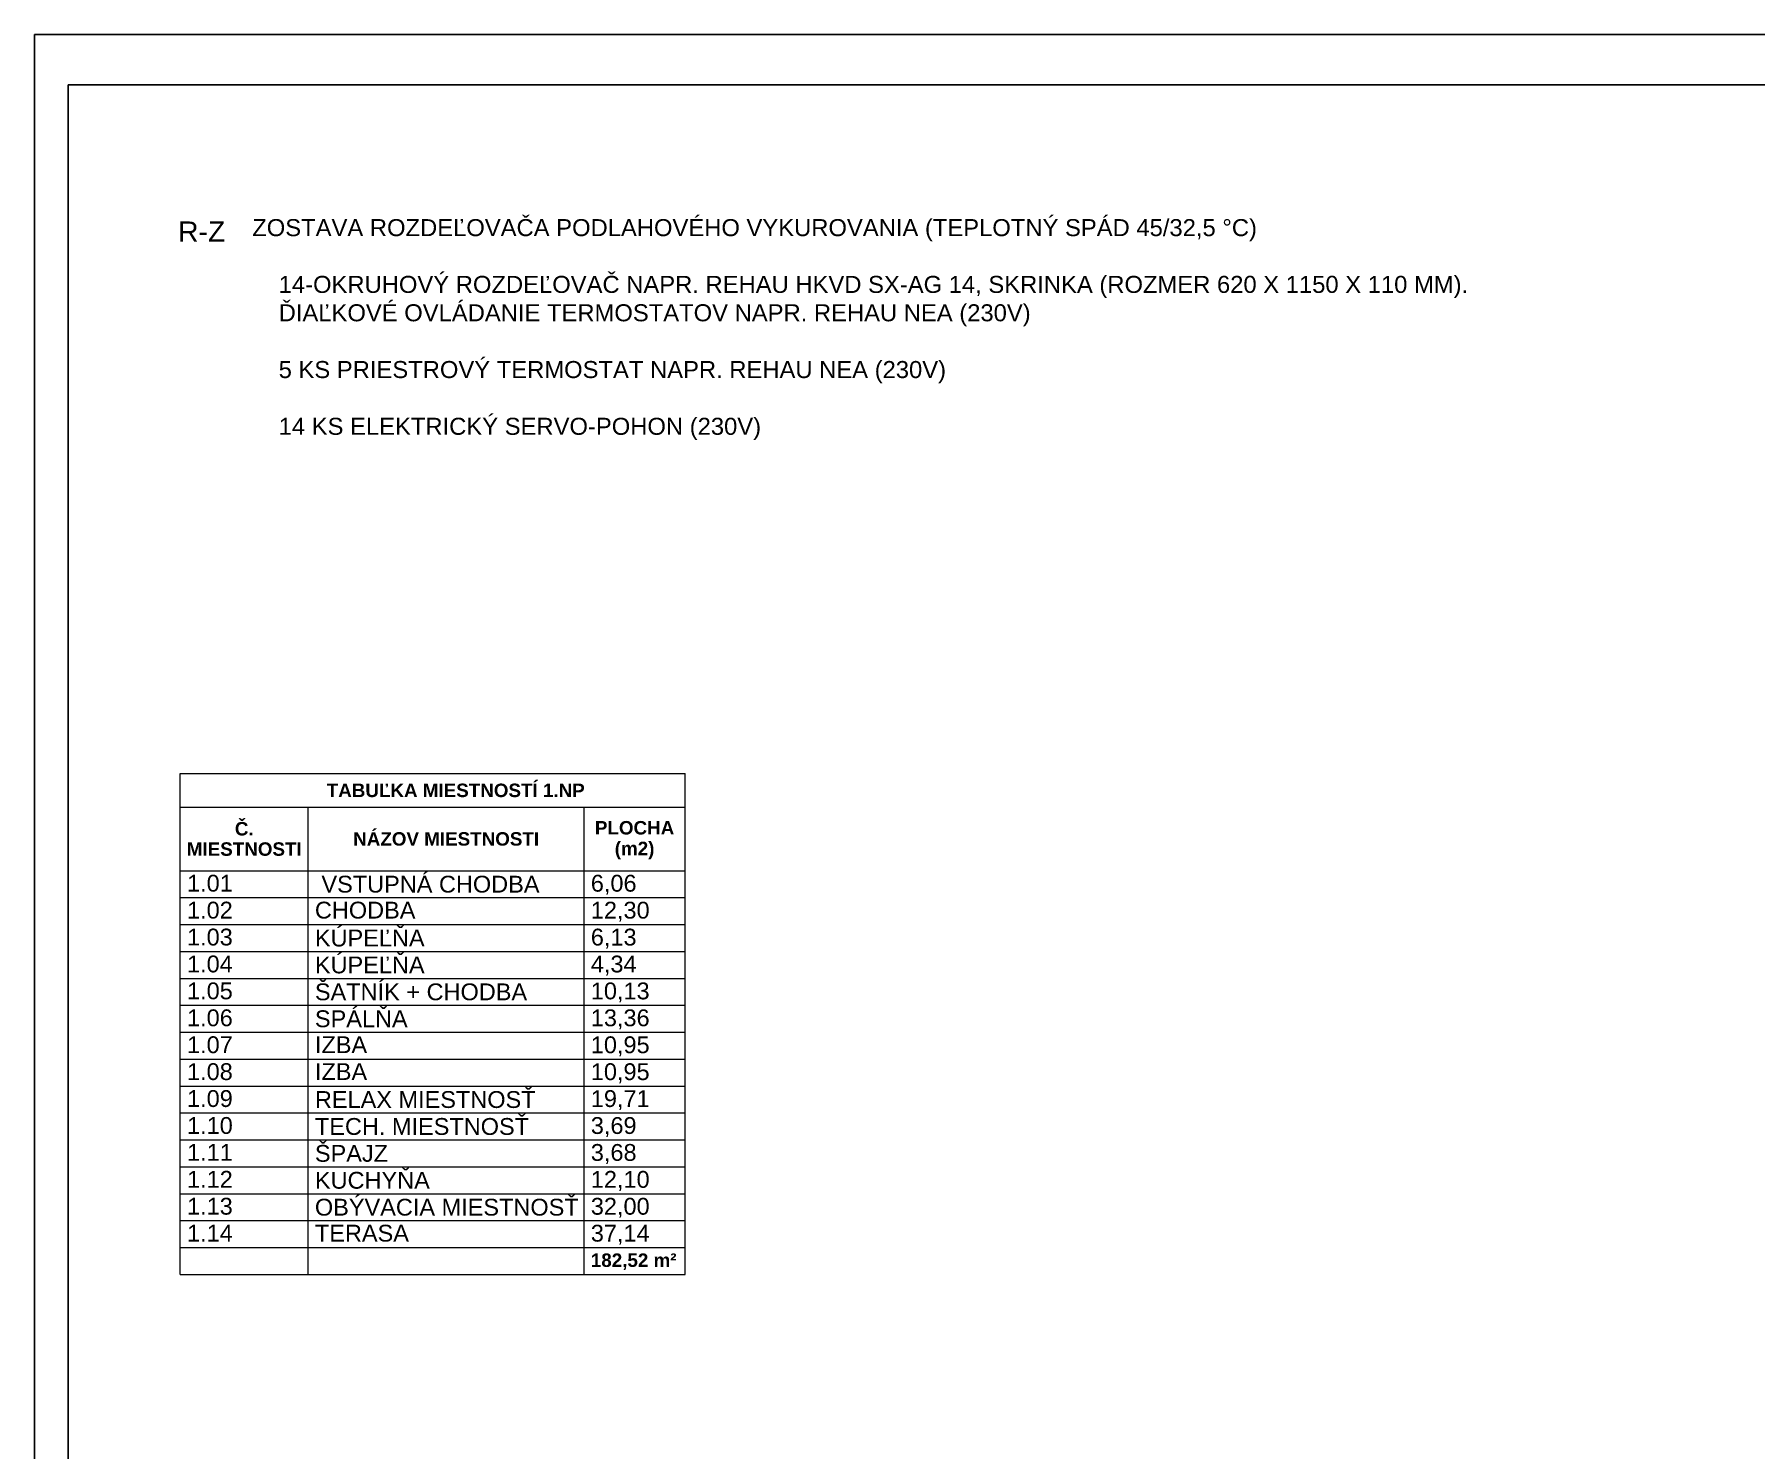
# Model space of a CAD drawing. Header units: millimetres. Extents: x 1046 to 74297, y -4150 to 54562.
# Drawn here: x 1046 to 13834, y 11631 to 22145 of the extents above; entities that cross this region are included whole.
import ezdxf

# ---------------------------------------------------------------- set-up
doc = ezdxf.new("R2010")
doc.units = ezdxf.units.MM
doc.layers.add('NETLAC', color=6, linetype='Continuous', plot=False)
doc.layers.add('vyk_POPIS', color=7, linetype='Continuous', lineweight=20)
doc.styles.add('ARIAL', font='arial.ttf')
doc.styles.add('GENEROVANÝ_STYL_1', font='arial.ttf')
doc.styles.add('GENEROVANÝ_STYL_2', font='arialbd.ttf')

msp = doc.modelspace()

# ---------------------------------------------------------------- linework, layer by layer
at = {"color": 7, "linetype": 'Continuous', "lineweight": 18, "ltscale": 0.02}
for p, q in [((2130, 16653.4), (5880, 16653.4)), ((2130, 16403.4), (2130, 16653.4)), ((5880, 15931.9), (5880, 16653.4)), ((2130, 16403.4), (5880, 16403.4)), ((2130, 15931.9), (2130, 16403.4)), ((3080, 15931.9), (3080, 16403.4)), ((5130, 15931.9), (5130, 16403.4)), ((2130, 15931.9), (3080, 15931.9)), ((2130, 15731.9), (2130, 15931.9)), ((3080, 15931.9), (5130, 15931.9)), ((3080, 15731.9), (3080, 15931.9)), ((5130, 15931.9), (5880, 15931.9)), ((5130, 15731.9), (5130, 15931.9)), ((5880, 15731.9), (5880, 15931.9)), ((2130, 15731.9), (3080, 15731.9)), ((2130, 15531.9), (2130, 15731.9)), ((3080, 15731.9), (5130, 15731.9)), ((3080, 15531.9), (3080, 15731.9)), ((5130, 15731.9), (5880, 15731.9)), ((5130, 15531.9), (5130, 15731.9)), ((5880, 15531.9), (5880, 15731.9)), ((2130, 15531.9), (3080, 15531.9)), ((2130, 15331.9), (2130, 15531.9)), ((3080, 15531.9), (5130, 15531.9)), ((3080, 15331.9), (3080, 15531.9)), ((5130, 15531.9), (5880, 15531.9)), ((5130, 15331.9), (5130, 15531.9)), ((5880, 15331.9), (5880, 15531.9)), ((2130, 15331.9), (3080, 15331.9)), ((2130, 15131.9), (2130, 15331.9)), ((3080, 15331.9), (5130, 15331.9)), ((3080, 15131.9), (3080, 15331.9)), ((5130, 15331.9), (5880, 15331.9)), ((5130, 15131.9), (5130, 15331.9)), ((5880, 15131.9), (5880, 15331.9)), ((2130, 15131.9), (3080, 15131.9)), ((2130, 14931.9), (2130, 15131.9)), ((3080, 15131.9), (5130, 15131.9)), ((3080, 14931.9), (3080, 15131.9)), ((5130, 15131.9), (5880, 15131.9)), ((5130, 14931.9), (5130, 15131.9)), ((5880, 14931.9), (5880, 15131.9)), ((2130, 14931.9), (3080, 14931.9)), ((2130, 14731.9), (2130, 14931.9)), ((3080, 14931.9), (5130, 14931.9)), ((3080, 14731.9), (3080, 14931.9)), ((5130, 14931.9), (5880, 14931.9)), ((5130, 14731.9), (5130, 14931.9)), ((5880, 14731.9), (5880, 14931.9)), ((2130, 14731.9), (3080, 14731.9)), ((2130, 14531.9), (2130, 14731.9)), ((3080, 14731.9), (5130, 14731.9)), ((3080, 14531.9), (3080, 14731.9)), ((5130, 14731.9), (5880, 14731.9)), ((5130, 14531.9), (5130, 14731.9)), ((5880, 14531.9), (5880, 14731.9)), ((2130, 14531.9), (3080, 14531.9)), ((2130, 14331.9), (2130, 14531.9)), ((3080, 14531.9), (5130, 14531.9)), ((3080, 14331.9), (3080, 14531.9)), ((5130, 14531.9), (5880, 14531.9)), ((5130, 14331.9), (5130, 14531.9)), ((5880, 14331.9), (5880, 14531.9)), ((2130, 14331.9), (3080, 14331.9)), ((2130, 14131.9), (2130, 14331.9)), ((3080, 14331.9), (5130, 14331.9)), ((3080, 14131.9), (3080, 14331.9)), ((5130, 14331.9), (5880, 14331.9)), ((5130, 14131.9), (5130, 14331.9)), ((5880, 14131.9), (5880, 14331.9)), ((2130, 14131.9), (3080, 14131.9)), ((2130, 13931.9), (2130, 14131.9)), ((3080, 14131.9), (5130, 14131.9)), ((3080, 13931.9), (3080, 14131.9)), ((5130, 14131.9), (5880, 14131.9)), ((5130, 13931.9), (5130, 14131.9)), ((5880, 13931.9), (5880, 14131.9)), ((2130, 13931.9), (3080, 13931.9)), ((2130, 13731.9), (2130, 13931.9)), ((3080, 13931.9), (5130, 13931.9)), ((3080, 13731.9), (3080, 13931.9)), ((5130, 13931.9), (5880, 13931.9)), ((5130, 13731.9), (5130, 13931.9)), ((5880, 13731.9), (5880, 13931.9)), ((2130, 13731.9), (3080, 13731.9)), ((2130, 13531.9), (2130, 13731.9)), ((3080, 13731.9), (5130, 13731.9)), ((3080, 13531.9), (3080, 13731.9)), ((5130, 13731.9), (5880, 13731.9)), ((5130, 13531.9), (5130, 13731.9)), ((5880, 13531.9), (5880, 13731.9)), ((2130, 13531.9), (3080, 13531.9)), ((2130, 13331.9), (2130, 13531.9)), ((3080, 13531.9), (5130, 13531.9)), ((3080, 13331.9), (3080, 13531.9)), ((5130, 13531.9), (5880, 13531.9)), ((5130, 13331.9), (5130, 13531.9)), ((5880, 13331.9), (5880, 13531.9)), ((2130, 13331.9), (3080, 13331.9)), ((2130, 13131.9), (2130, 13331.9)), ((3080, 13331.9), (5130, 13331.9)), ((3080, 13131.9), (3080, 13331.9)), ((5130, 13331.9), (5880, 13331.9)), ((5130, 13131.9), (5130, 13331.9)), ((5880, 13131.9), (5880, 13331.9)), ((2130, 13131.9), (3080, 13131.9)), ((2130, 12931.9), (2130, 13131.9)), ((3080, 13131.9), (5130, 13131.9)), ((3080, 12931.9), (3080, 13131.9)), ((5130, 13131.9), (5880, 13131.9)), ((5130, 12931.9), (5130, 13131.9)), ((5880, 12931.9), (5880, 13131.9)), ((2130, 12931.9), (3080, 12931.9)), ((3080, 12931.9), (5130, 12931.9)), ((5130, 12931.9), (5880, 12931.9))]:
    msp.add_line(p, q, dxfattribs=at)
msp.add_lwpolyline([(1296.1, 21770), (42546.1, 21770), (42546.1, 1520), (1296.1, 1520)], close=True)
at = {"layer": 'NETLAC'}
msp.add_lwpolyline([(1046.1, 22145), (42796.1, 22145), (42796.1, 1145), (1046.1, 1145)], close=True, dxfattribs=at)

# ---------------------------------------------------------------- texts
at = {"color": 7, "linetype": 'Continuous', "lineweight": 18}
for s, insert, char_height, attachment_point, style in [('\\A1;{\\pqc;\\fArial|b1|i0|c238|p0;\\W1.000000;TABUĽKA MIESTNOSTÍ 1.NP}', (4176.2, 16528), 100, 5, 'GENEROVANÝ_STYL_2'), ('\\A1;{\\pqc;\\fArial|b1|i0|c238|p0;\\W1.000000;NÁZOV MIESTNOSTI}', (4105, 16167.3), 100, 5, 'GENEROVANÝ_STYL_2'), ('\\A1;{\\pql;\\fArial|b0|i0|c238|p0;\\W1.000000;1.01}', (2180, 15838), 125, 4, 'GENEROVANÝ_STYL_1'), ('\\A1;{\\pql;\\fArial|b0|i0|c238|p0;\\W1.000000; VSTUPNÁ CHODBA}', (3130, 15830.9), 125, 4, 'GENEROVANÝ_STYL_1'), ('\\A1;{\\pql;\\fArial|b0|i0|c238|p0;\\W1.000000;6,06}', (5180, 15826.9), 125, 4, 'GENEROVANÝ_STYL_1'), ('\\A1;{\\pql;\\fArial|b0|i0|c238|p0;\\W1.000000;1.02}', (2180, 15638), 125, 4, 'GENEROVANÝ_STYL_1'), ('\\A1;{\\pql;\\fArial|b0|i0|c238|p0;\\W1.000000;CHODBA}', (3130, 15638), 125, 4, 'GENEROVANÝ_STYL_1'), ('\\A1;{\\pql;\\fArial|b0|i0|c238|p0;\\W1.000000;12,30}', (5180, 15626.9), 125, 4, 'GENEROVANÝ_STYL_1'), ('\\A1;{\\pql;\\fArial|b0|i0|c238|p0;\\W1.000000;1.03}', (2180, 15438), 125, 4, 'GENEROVANÝ_STYL_1'), ('\\A1;{\\pql;\\fArial|b0|i0|c238|p0;\\W1.000000;KÚPEĽŇA}', (3130, 15430.9), 125, 4, 'GENEROVANÝ_STYL_1'), ('\\A1;{\\pql;\\fArial|b0|i0|c238|p0;\\W1.000000;6,13}', (5180, 15426.9), 125, 4, 'GENEROVANÝ_STYL_1'), ('\\A1;{\\pql;\\fArial|b0|i0|c238|p0;\\W1.000000;1.04}', (2180, 15238), 125, 4, 'GENEROVANÝ_STYL_1'), ('\\A1;{\\pql;\\fArial|b0|i0|c238|p0;\\W1.000000;KÚPEĽŇA}', (3130, 15230.9), 125, 4, 'GENEROVANÝ_STYL_1'), ('\\A1;{\\pql;\\fArial|b0|i0|c238|p0;\\W1.000000;4,34}', (5180, 15226.9), 125, 4, 'GENEROVANÝ_STYL_1'), ('\\A1;{\\pql;\\fArial|b0|i0|c238|p0;\\W1.000000;1.05}', (2180, 15038), 125, 4, 'GENEROVANÝ_STYL_1'), ('\\A1;{\\pql;\\fArial|b0|i0|c238|p0;\\W1.000000;ŠATNÍK + CHODBA}', (3130, 15030.9), 125, 4, 'GENEROVANÝ_STYL_1'), ('\\A1;{\\pql;\\fArial|b0|i0|c238|p0;\\W1.000000;10,13}', (5180, 15026.9), 125, 4, 'GENEROVANÝ_STYL_1'), ('\\A1;{\\pql;\\fArial|b0|i0|c238|p0;\\W1.000000;1.06}', (2180, 14838), 125, 4, 'GENEROVANÝ_STYL_1'), ('\\A1;{\\pql;\\fArial|b0|i0|c238|p0;\\W1.000000;SPÁLŇA}', (3130, 14830.9), 125, 4, 'GENEROVANÝ_STYL_1'), ('\\A1;{\\pql;\\fArial|b0|i0|c238|p0;\\W1.000000;13,36}', (5180, 14826.9), 125, 4, 'GENEROVANÝ_STYL_1'), ('\\A1;{\\pql;\\fArial|b0|i0|c238|p0;\\W1.000000;1.07}', (2180, 14638), 125, 4, 'GENEROVANÝ_STYL_1'), ('\\A1;{\\pql;\\fArial|b0|i0|c238|p0;\\W1.000000;IZBA}', (3130, 14639.1), 125, 4, 'GENEROVANÝ_STYL_1'), ('\\A1;{\\pql;\\fArial|b0|i0|c238|p0;\\W1.000000;10,95}', (5180, 14626.9), 125, 4, 'GENEROVANÝ_STYL_1'), ('\\A1;{\\pql;\\fArial|b0|i0|c238|p0;\\W1.000000;1.08}', (2180, 14438), 125, 4, 'GENEROVANÝ_STYL_1'), ('\\A1;{\\pql;\\fArial|b0|i0|c238|p0;\\W1.000000;IZBA}', (3130, 14439.1), 125, 4, 'GENEROVANÝ_STYL_1'), ('\\A1;{\\pql;\\fArial|b0|i0|c238|p0;\\W1.000000;10,95}', (5180, 14426.9), 125, 4, 'GENEROVANÝ_STYL_1'), ('\\A1;{\\pql;\\fArial|b0|i0|c238|p0;\\W1.000000;RELAX MIESTNOSŤ}', (3130, 14230.7), 125, 4, 'GENEROVANÝ_STYL_1'), ('\\A1;{\\pql;\\fArial|b0|i0|c238|p0;\\W1.000000;1.09}', (2180, 14238), 125, 4, 'GENEROVANÝ_STYL_1'), ('\\A1;{\\pql;\\fArial|b0|i0|c238|p0;\\W1.000000;19,71}', (5180, 14226.9), 125, 4, 'GENEROVANÝ_STYL_1'), ('\\A1;{\\pql;\\fArial|b0|i0|c238|p0;\\W1.000000;1.10}', (2180, 14038), 125, 4, 'GENEROVANÝ_STYL_1'), ('\\A1;{\\pql;\\fArial|b0|i0|c238|p0;\\W1.000000;TECH. MIESTNOSŤ}', (3130, 14030.7), 125, 4, 'GENEROVANÝ_STYL_1'), ('\\A1;{\\pql;\\fArial|b0|i0|c238|p0;\\W1.000000;3,69}', (5180, 14026.9), 125, 4, 'GENEROVANÝ_STYL_1'), ('\\A1;{\\pql;\\fArial|b0|i0|c238|p0;\\W1.000000;1.11}', (2180, 13839.1), 125, 4, 'GENEROVANÝ_STYL_1'), ('\\A1;{\\pql;\\fArial|b0|i0|c238|p0;\\W1.000000;ŠPAJZ}', (3130, 13830.7), 125, 4, 'GENEROVANÝ_STYL_1'), ('\\A1;{\\pql;\\fArial|b0|i0|c238|p0;\\W1.000000;3,68}', (5180, 13826.9), 125, 4, 'GENEROVANÝ_STYL_1'), ('\\A1;{\\pql;\\fArial|b0|i0|c238|p0;\\W1.000000;1.12}', (2180, 13639.1), 125, 4, 'GENEROVANÝ_STYL_1'), ('\\A1;{\\pql;\\fArial|b0|i0|c238|p0;\\W1.000000;KUCHYŇA}', (3130, 13630.9), 125, 4, 'GENEROVANÝ_STYL_1'), ('\\A1;{\\pql;\\fArial|b0|i0|c238|p0;\\W1.000000;12,10}', (5180, 13626.9), 125, 4, 'GENEROVANÝ_STYL_1'), ('\\A1;{\\pql;\\fArial|b0|i0|c238|p0;\\W1.000000;1.13}', (2180, 13438), 125, 4, 'GENEROVANÝ_STYL_1'), ('\\A1;{\\pql;\\fArial|b0|i0|c238|p0;\\W1.000000;OBÝVACIA MIESTNOSŤ}', (3130, 13430.9), 125, 4, 'GENEROVANÝ_STYL_1'), ('\\A1;{\\pql;\\fArial|b0|i0|c238|p0;\\W1.000000;32,00}', (5180, 13426.9), 125, 4, 'GENEROVANÝ_STYL_1'), ('\\A1;{\\pql;\\fArial|b0|i0|c238|p0;\\W1.000000;1.14}', (2180, 13239.1), 125, 4, 'GENEROVANÝ_STYL_1'), ('\\A1;{\\pql;\\fArial|b0|i0|c238|p0;\\W1.000000;TERASA}', (3130, 13238), 125, 4, 'GENEROVANÝ_STYL_1'), ('\\A1;{\\pql;\\fArial|b0|i0|c238|p0;\\W1.000000;37,14}', (5180, 13226.9), 125, 4, 'GENEROVANÝ_STYL_1'), ('\\A1;{\\pql;\\fArial|b1|i0|c238|p0;\\W1.000000;182,52 m²}', (5180, 13026.7), 100, 4, 'GENEROVANÝ_STYL_2')]:
    msp.add_mtext(s, dxfattribs=dict(at, insert=insert, char_height=char_height, attachment_point=attachment_point, style=style))
at = {"color": 7, "linetype": 'Continuous', "lineweight": 18, "char_height": 100, "attachment_point": 5, "style": 'GENEROVANÝ_STYL_2'}
for s, insert, width, line_spacing_factor in [('\\A1;{\\pqc;\\fArial|b1|i0|c238|p0;\\W1.000000;Č. MIESTNOSTI}', (2605, 16167.3), 850, 0.904811), ('\\A1;{\\pqc;\\fArial|b1|i0|c238|p0;\\W1.000000;PLOCHA (m2)}', (5505, 16158.9), 650, 0.922172)]:
    msp.add_mtext(s, dxfattribs=dict(at, insert=insert, width=width, line_spacing_factor=line_spacing_factor))
at = {"layer": 'vyk_POPIS', "lineweight": 35, "style": 'ARIAL'}
msp.add_text('R-Z', height=150, dxfattribs=at).set_placement((2114.2, 20605.1))
at = {"layer": 'vyk_POPIS', "insert": (2664.4, 20772.8), "char_height": 126.5, "attachment_point": 1, "style": 'ARIAL'}
msp.add_mtext_dynamic_manual_height_columns('\\A1;ZOSTAVA ROZDEĽOVAČA PODLAHOVÉHO VYKUROVANIA (TEPLOTNÝ SPÁD 45/32,5 °C)\\P\\P    14-OKRUHOVÝ ROZDEĽOVAČ NAPR. REHAU HKVD SX-AG 14, SKRINKA (ROZMER 620 X 1150 X 110 MM).\\P    ĎIAĽKOVÉ OVLÁDANIE TERMOSTATOV NAPR. REHAU NEA (230V)\\P\\P    5 KS PRIESTROVÝ TERMOSTAT NAPR. REHAU NEA (230V)\\P\\P    14 KS ELEKTRICKÝ SERVO-POHON (230V)', width=9488.825, gutter_width=12.5, heights=[0], dxfattribs=at)

doc.saveas('drawing.dxf')
